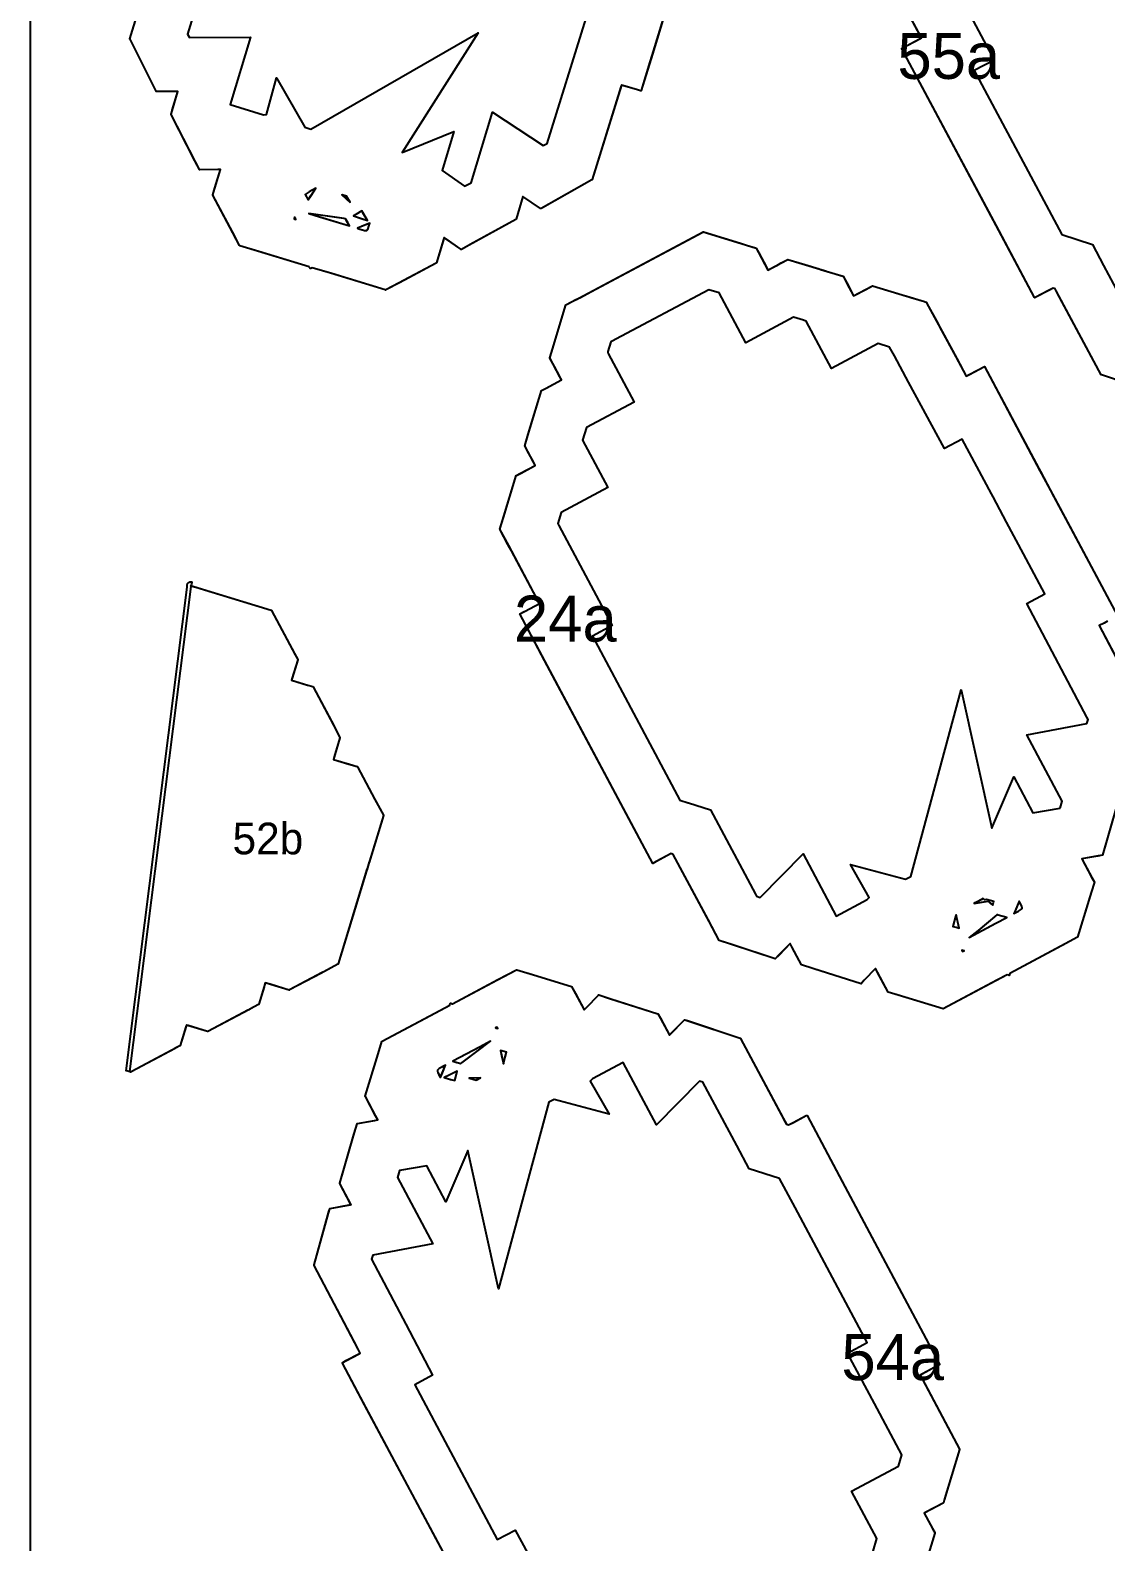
# Model space of a CAD drawing. Header units: millimetres. Extents: x 0 to 500, y 0 to 700.
# Drawn here: x 0 to 140.2, y 117.7 to 314.9 of the extents above; entities that cross this region are included whole.
import ezdxf
from ezdxf.enums import TextEntityAlignment as Align

# ---------------------------------------------------------------- set-up
doc = ezdxf.new("R2010")
doc.units = ezdxf.units.MM
for name, color, linetype in [('CORTE', 1, 'Continuous'), ('GRABADO', 5, 'Continuous'), ('HOJA', 8, 'Continuous')]:
    doc.layers.add(name, color=color, linetype=linetype)

msp = doc.modelspace()

# ---------------------------------------------------------------- linework, layer by layer
at = {"layer": 'CORTE'}
for points in [[(88.98, 337.64), (81.21, 312.16), (80.79, 310.78), (79.65, 307.03), (79.65, 307.02), (79.65, 307.02), (79.64, 307.01), (79.64, 307), (79.63, 307), (79.63, 307), (79.62, 306.99), (79.62, 306.99), (79.61, 306.98), (79.6, 306.98), (79.59, 306.98), (79.59, 306.98), (79.58, 306.98), (79.57, 306.98), (79.56, 306.98), (79.56, 306.98), (79.15, 307.11), (79.15, 307.11), (77.23, 307.69), (77.07, 307.74), (77, 307.5), (73.24, 295.41), (73.24, 295.4), (73.24, 295.4), (73.24, 295.39), (73.23, 295.39), (73.23, 295.38), (73.22, 295.37), (73.22, 295.37), (73.21, 295.37), (66.77, 291.73), (66.6, 291.63), (66.59, 291.63), (66.59, 291.63), (66.58, 291.63), (66.57, 291.62), (66.56, 291.62), (66.55, 291.62), (66.55, 291.63), (66.54, 291.63), (66.53, 291.63), (66.53, 291.63), (66.52, 291.64), (64.23, 293.2), (63.33, 290.24), (63.33, 290.23), (63.32, 290.22), (63.32, 290.22), (63.32, 290.21), (63.31, 290.21), (63.31, 290.2), (63.3, 290.2), (63.29, 290.19), (57.36, 286.93), (56.22, 286.3), (56.22, 286.3), (56.21, 286.3), (56.2, 286.29), (56.19, 286.29), (56.19, 286.29), (56.18, 286.29), (56.17, 286.29), (56.16, 286.3), (56.16, 286.3), (56.15, 286.3), (56.14, 286.31), (54.23, 287.66), (53.95, 287.85), (53.81, 287.41), (52.94, 284.55), (52.94, 284.55), (52.94, 284.55), (52.94, 284.54), (52.93, 284.53), (52.93, 284.53), (52.93, 284.52), (52.92, 284.51), (52.91, 284.51), (52.91, 284.51), (48.12, 281.96), (46.35, 281.01), (46.34, 281.01), (46.34, 281.01), (46.33, 281), (46.32, 281), (46.32, 281), (46.31, 281), (46.3, 281), (46.29, 281.01), (39.31, 283.14), (36.75, 283.91), (36.67, 283.87), (36.57, 283.81), (36.57, 283.81), (36.56, 283.81), (36.55, 283.8), (36.55, 283.8), (36.54, 283.8), (36.53, 283.8), (36.52, 283.8), (36.52, 283.81), (36.51, 283.81), (36.5, 283.81), (36.5, 283.81), (36.49, 283.82), (36.49, 283.82), (36.48, 283.83), (36.48, 283.84), (36.47, 283.84), (36.38, 284), (36.36, 284.03), (29.79, 286.04), (27.34, 286.78), (27.33, 286.78), (27.33, 286.79), (27.32, 286.79), (27.31, 286.8), (27.31, 286.8), (27.3, 286.81), (27.3, 286.81), (27.3, 286.82), (26.35, 288.59), (23.8, 293.38), (23.8, 293.38), (23.8, 293.39), (23.79, 293.39), (23.79, 293.4), (23.79, 293.42), (23.79, 293.43), (23.8, 293.43), (24.08, 294.35), (24.8, 296.74), (24.46, 296.73), (22.12, 296.67), (22.11, 296.67), (22.11, 296.68), (22.1, 296.68), (22.09, 296.68), (22.08, 296.68), (22.08, 296.69), (22.07, 296.69), (22.07, 296.7), (22.06, 296.7), (22.05, 296.71), (21.46, 297.87), (18.35, 303.89), (18.35, 303.9), (18.35, 303.91), (18.34, 303.92), (18.34, 303.93), (18.35, 303.94), (18.5, 304.44), (19.25, 306.91), (16.48, 306.89), (16.47, 306.89), (16.47, 306.89), (16.46, 306.89), (16.45, 306.89), (16.44, 306.9), (16.44, 306.9), (16.43, 306.91), (16.43, 306.91), (16.42, 306.91), (16.42, 306.92), (16.41, 306.93), (16.33, 307.1), (13.01, 313.72), (13, 313.73), (13, 313.74), (13, 313.75), (13, 313.76), (13, 313.77), (16.62, 325.64)], [(24.22, 326.59), (20.52, 314.38), (20.75, 313.92), (28.73, 313.99), (26.05, 305.2), (30.4, 303.87), (30.81, 303.88), (32.09, 308.66), (35.79, 302.23), (36.58, 301.99), (58.41, 314.56), (48.48, 298.96), (55.24, 301.68), (53.69, 296.61), (56.63, 294.53), (56.63, 294.53), (57.46, 294.99), (60.26, 304.19), (66.87, 299.84), (67.38, 300.13), (72.45, 316.47)], [(146.48, 267.65), (139.63, 269.92), (139.61, 269.93), (139.6, 269.94), (139.59, 269.94), (139.59, 269.95), (139.59, 269.96), (133.89, 280.65), (133.61, 281.17), (133.34, 281.26), (132.74, 280.93), (131, 280.01), (131, 280.01), (130.99, 280.01), (130.99, 280.01), (130.98, 280), (130.97, 280), (130.96, 280), (130.96, 280.01), (130.95, 280.01), (130.94, 280.01), (130.93, 280.02), (130.92, 280.02), (130.92, 280.03), (130.91, 280.04), (126.29, 288.71), (113.64, 312.45), (113.63, 312.46), (113.63, 312.47), (113.63, 312.47), (113.63, 312.48), (113.63, 312.49), (113.63, 312.5), (113.63, 312.5), (113.63, 312.51), (113.63, 312.52), (113.64, 312.52), (113.64, 312.53), (113.64, 312.53), (113.65, 312.54), (113.65, 312.54), (113.66, 312.55), (113.67, 312.55), (115.91, 313.75), (116.12, 313.86), (116.18, 313.89), (115.96, 314.3), (111.03, 323.54)], [(122.28, 317.31), (125.64, 311), (123.07, 309.63), (132.77, 291.43), (134.5, 288.24), (138.46, 286.96), (139.92, 284.21), (144.48, 275.69)], [(141.61, 213.64), (139.77, 207.28), (139.21, 207.19), (137.08, 206.82), (138.39, 204.36), (138.72, 203.75), (138.36, 202.57), (136.53, 196.58), (135.08, 195.8), (127.7, 191.87), (127.63, 191.6), (127.63, 191.6), (127.52, 191.63), (127.34, 191.68), (126.02, 190.98), (118.99, 187.23), (113.01, 189.06), (111.83, 189.42), (110.41, 192.08), (110.19, 192.49), (108.69, 190.93), (108.3, 190.52), (102, 192.53), (100.54, 193), (99.3, 195.32), (99.07, 195.76), (97.56, 194.23), (97.09, 193.75), (91.4, 195.64), (89.82, 196.16), (89.8, 196.18), (88.5, 198.62), (83.82, 207.4), (83.66, 207.45), (83.59, 207.48), (83.55, 207.49), (81.61, 206.46), (81.15, 206.21), (66.73, 233.29), (63.81, 238.75), (64.39, 239.06), (64.44, 239.08), (66.39, 240.12), (62.37, 247.67), (61.23, 249.8), (61.7, 251.33), (63.36, 256.79), (63.93, 257.1), (65.84, 258.11), (65.62, 258.54), (64.47, 260.69), (64.88, 262.05), (66.66, 267.88), (67.18, 268.16), (69.27, 269.27), (69.06, 269.68), (67.74, 272.15), (68.08, 273.29), (69.84, 279.05), (71.22, 279.79), (71.23, 279.79), (71.44, 279.9), (71.45, 279.91), (72.75, 280.6), (87.73, 288.58), (92.67, 287.08), (93.49, 286.83), (94.63, 286.48), (94.93, 285.91), (96.16, 283.6), (97.36, 284.24), (97.95, 284.55), (98.78, 285), (102.94, 283.73), (103.03, 283.7), (103.89, 283.44), (105.97, 282.8), (106.44, 281.92), (107.34, 280.23), (108.95, 281.09), (109.82, 281.55), (114.25, 280.2), (114.29, 280.19), (116.56, 279.49), (116.81, 279.42), (117.12, 278.84), (118.16, 276.92), (118.87, 275.61), (120.78, 272.07), (122.03, 269.77), (122.41, 269.97), (124.39, 271.03), (131.63, 257.43), (131.85, 257.02), (133.26, 254.38), (135.52, 250.14), (141.73, 238.49)], [(140.4, 237.78), (140.01, 237.57), (139.36, 237.23), (144.07, 228.29)], [(55.42, 113.41), (43.59, 135.61), (42.81, 137.07), (40.7, 141.04), (40.7, 141.04), (40.7, 141.05), (40.69, 141.05), (40.69, 141.07), (40.69, 141.07), (40.69, 141.08), (40.69, 141.09), (40.69, 141.09), (40.7, 141.1), (40.7, 141.11), (40.7, 141.11), (40.71, 141.12), (40.71, 141.12), (40.72, 141.13), (40.72, 141.13), (40.73, 141.14), (41.16, 141.37), (41.16, 141.37), (42.85, 142.27), (43.03, 142.36), (42.62, 143.13), (37.01, 153.78), (37.01, 153.79), (37.01, 153.8), (37.01, 153.8), (37, 153.81), (37, 153.82), (37, 153.83), (37.01, 153.83), (37.01, 153.84), (38.89, 160.62), (39.04, 161.16), (39.04, 161.16), (39.05, 161.17), (39.05, 161.17), (39.06, 161.18), (39.06, 161.19), (39.07, 161.19), (39.07, 161.2), (39.08, 161.2), (39.08, 161.2), (39.09, 161.2), (39.1, 161.21), (41.72, 161.7), (41.82, 161.72), (41.76, 161.83), (40.37, 164.45), (40.36, 164.46), (40.36, 164.47), (40.36, 164.47), (40.36, 164.48), (40.36, 164.49), (40.36, 164.5), (40.36, 164.5), (40.36, 164.51), (42.16, 170.7), (42.61, 172.26), (42.61, 172.27), (42.61, 172.28), (42.62, 172.28), (42.62, 172.29), (42.63, 172.29), (42.63, 172.3), (42.64, 172.3), (42.65, 172.31), (42.65, 172.31), (42.66, 172.31), (42.67, 172.31), (44.86, 172.69), (45.31, 172.77), (45.02, 173.31), (43.69, 175.82), (43.69, 175.82), (43.69, 175.82), (43.68, 175.83), (43.68, 175.84), (43.68, 175.84), (43.68, 175.85), (43.68, 175.86), (43.68, 175.87), (43.68, 175.87), (45.19, 180.81), (45.85, 182.98), (45.85, 182.99), (45.85, 183), (45.86, 183), (45.86, 183.01), (45.87, 183.01), (45.87, 183.02), (45.88, 183.02), (45.88, 183.03), (52.02, 186.29), (54.69, 187.72), (54.71, 187.8), (54.74, 187.92), (54.74, 187.92), (54.75, 187.93), (54.75, 187.94), (54.76, 187.94), (54.76, 187.95), (54.77, 187.95), (54.77, 187.96), (54.78, 187.96), (54.78, 187.96), (54.79, 187.97), (54.8, 187.97), (54.8, 187.97), (54.81, 187.97), (54.82, 187.97), (54.83, 187.97), (54.83, 187.97), (55, 187.92), (55.05, 187.91), (60.82, 190.98), (63.37, 192.34), (63.38, 192.35), (63.39, 192.35), (63.39, 192.35), (63.4, 192.35), (63.41, 192.35), (63.41, 192.35), (63.42, 192.35), (63.43, 192.35), (65.6, 191.69), (70.54, 190.18), (70.54, 190.18), (70.55, 190.18), (70.55, 190.18), (70.56, 190.17), (70.57, 190.16), (70.58, 190.15), (70.58, 190.15), (71.09, 189.19), (72.2, 187.1), (72.52, 187.43), (74.06, 189.04), (74.06, 189.05), (74.07, 189.05), (74.07, 189.05), (74.08, 189.06), (74.09, 189.06), (74.1, 189.06), (74.1, 189.06), (74.11, 189.06), (74.12, 189.06), (74.13, 189.06), (75.68, 188.56), (81.83, 186.6), (81.83, 186.6), (81.84, 186.59), (81.85, 186.59), (81.85, 186.58), (81.86, 186.57), (82.17, 186), (83.32, 183.83), (83.4, 183.91), (85.27, 185.81), (85.27, 185.81), (85.28, 185.82), (85.29, 185.82), (85.29, 185.82), (85.3, 185.83), (85.31, 185.83), (85.32, 185.83), (85.32, 185.83), (85.33, 185.83), (85.34, 185.83), (85.34, 185.83), (85.87, 185.65), (92.55, 183.43), (92.56, 183.43), (92.58, 183.42), (92.58, 183.41), (92.59, 183.4), (92.59, 183.4), (98.15, 172.98), (98.57, 172.19), (98.84, 172.1), (99.48, 172.44), (101.17, 173.34), (101.18, 173.35), (101.18, 173.35), (101.19, 173.35), (101.2, 173.35), (101.21, 173.35), (101.21, 173.35), (101.22, 173.35), (101.23, 173.35), (101.24, 173.35), (101.25, 173.34), (101.26, 173.33), (101.26, 173.33), (101.27, 173.32), (106.2, 164.06), (118.54, 140.9), (118.54, 140.9), (118.55, 140.89), (118.55, 140.88), (118.55, 140.88), (118.55, 140.87), (118.55, 140.86), (118.55, 140.85), (118.55, 140.85), (118.54, 140.84), (118.54, 140.83), (118.54, 140.83), (118.53, 140.82), (118.53, 140.82), (118.52, 140.81), (118.51, 140.81), (118.51, 140.8), (116.32, 139.64), (116.12, 139.53), (116, 139.47), (116.34, 138.83), (121.14, 129.81), (121.15, 129.81), (121.15, 129.8), (121.15, 129.8), (121.15, 129.79), (121.15, 129.78), (121.15, 129.77), (121.15, 129.76), (119.19, 123.33), (119.04, 122.82), (119.03, 122.82), (119.03, 122.81), (119.02, 122.8), (119.02, 122.79), (119.01, 122.79), (119.01, 122.78), (119, 122.78), (116.67, 121.54), (116.55, 121.48), (117.63, 119.46), (117.91, 118.93), (117.91, 118.92), (117.91, 118.91), (117.91, 118.91), (117.92, 118.89), (117.92, 118.88), (117.91, 118.88), (117.91, 118.87), (116.18, 113.18)], [(109.87, 116.52), (110.37, 118.18), (107.08, 124.36), (113.17, 127.61), (113.61, 129.07), (110.04, 135.77), (106.53, 142.35), (109.11, 143.72), (99.72, 161.33), (97.67, 165.12), (93.72, 166.4), (92.11, 169.41), (87.7, 177.67), (87.23, 177.82), (81.63, 172.13), (77.31, 180.24), (73.29, 178.1), (73.01, 177.8), (75.48, 173.51), (68.31, 175.44), (67.59, 175.06), (61.04, 150.73), (57.03, 168.78), (54.18, 162.09), (51.68, 166.76), (48.13, 166.15), (48.13, 166.15), (47.87, 165.25), (52.48, 156.6), (44.64, 155.12), (44.5, 154.6), (48.96, 146.12), (52.46, 139.46), (50.13, 138.22), (60.89, 118.03), (63.21, 119.27), (70.37, 106.03)]]:
    msp.add_lwpolyline(points, dxfattribs=at)
for points in [[(36.62, 293.35), (37.21, 294.27), (36.38, 293.8), (35.84, 293.48), (36.25, 292.77), (36.62, 293.35)], [(41.7, 292.43), (41.69, 292.45), (41.22, 293.26), (40.64, 293.43), (41.7, 292.43)], [(34.61, 290.26), (34.47, 290.5), (34.41, 290.27), (34.52, 290.24), (34.64, 290.2), (34.61, 290.26)], [(40.84, 290.34), (36.31, 290.99), (37.71, 290.57), (41.62, 289.37), (41.36, 289.82), (41.09, 290.3), (40.84, 290.34)], [(43.49, 290.86), (43.23, 291.31), (42.46, 290.87), (42.14, 290.68), (43.29, 290.28), (43.95, 290.06), (43.49, 290.86)], [(43.71, 289.49), (42.65, 289.06), (42.86, 289), (43.59, 288.77), (43.68, 288.77), (43.85, 288.77), (43.87, 288.78), (43.93, 288.81), (43.97, 288.88), (44.06, 289.03), (44.15, 289.32), (44.27, 289.71), (43.71, 289.49)], [(134.27, 213.44), (134.52, 214.33), (129.91, 222.99), (137.76, 224.47), (137.9, 224.98), (137.73, 225.3), (129.93, 240.13), (132.26, 241.37), (129.48, 246.59), (127.27, 250.74), (125.51, 254.03), (125.3, 254.44), (121.5, 261.56), (119.18, 260.32), (114.5, 268.97), (112.65, 272.4), (112.02, 273.56), (110.55, 274.01), (104.45, 270.76), (101.15, 276.95), (100.89, 277.03), (100.8, 277.06), (99.51, 277.45), (93.28, 274.13), (89.82, 280.63), (88.45, 281.04), (76.36, 274.6), (75.96, 274.38), (75.69, 274.24), (75.31, 272.97), (75.28, 272.89), (75.36, 272.73), (78.74, 266.39), (72.51, 263.07), (72.01, 261.42), (75.31, 255.23), (69.21, 251.98), (68.77, 250.54), (68.91, 250.28), (75.86, 237.24), (73.28, 235.87), (84.68, 214.48), (85.76, 214.13), (85.83, 214.11), (88.67, 213.19), (94.54, 202.19), (94.68, 201.93), (95.16, 201.77), (100.76, 207.46), (105.08, 199.35), (109.1, 201.49), (109.38, 201.79), (106.91, 206.08), (114.08, 204.15), (114.8, 204.53), (121.35, 228.86), (125.36, 210.81), (128.21, 217.51), (130.71, 212.83), (134.27, 213.44)], [(20.99, 242.35), (20.94, 242.45), (22.15, 242.08), (31.42, 239.26), (31.42, 239.25), (31.43, 239.25), (31.43, 239.25), (31.44, 239.24), (31.45, 239.24), (31.46, 239.23), (31.46, 239.22), (34.46, 233.59), (34.87, 232.82), (34.87, 232.82), (34.87, 232.81), (34.88, 232.8), (34.88, 232.79), (34.88, 232.78), (34.87, 232.77), (34.87, 232.77), (34.14, 230.37), (34.06, 230.11), (36.14, 229.48), (36.82, 229.27), (36.83, 229.27), (36.84, 229.26), (36.85, 229.26), (36.86, 229.25), (36.86, 229.24), (36.87, 229.24), (36.87, 229.23), (39.53, 224.25), (40.38, 222.65), (40.38, 222.65), (40.38, 222.64), (40.38, 222.63), (40.38, 222.62), (40.38, 222.62), (40.38, 222.61), (40.38, 222.6), (39.72, 220.42), (39.53, 219.79), (41.54, 219.18), (42.62, 218.85), (42.62, 218.85), (42.63, 218.84), (42.64, 218.84), (42.65, 218.83), (42.66, 218.82), (42.66, 218.82), (42.66, 218.82), (44.88, 214.66), (46.03, 212.5), (46.03, 212.5), (46.03, 212.49), (46.03, 212.48), (46.03, 212.46), (46.03, 212.45), (46.03, 212.45), (44.22, 206.49), (44.2, 206.43), (43.92, 205.53), (43.9, 205.46), (42.15, 199.71), (40.14, 193.12), (40.14, 193.11), (40.13, 193.1), (40.13, 193.1), (40.13, 193.09), (40.12, 193.08), (40.11, 193.08), (40.11, 193.07), (38.26, 192.09), (37.95, 191.92), (33.79, 189.71), (33.79, 189.71), (33.78, 189.7), (33.77, 189.7), (33.76, 189.7), (33.75, 189.7), (33.74, 189.7), (33.74, 189.7), (31.34, 190.43), (30.64, 190.65), (30.54, 190.31), (30.48, 190.12), (29.79, 187.84), (29.79, 187.84), (29.78, 187.83), (29.78, 187.82), (29.78, 187.82), (29.77, 187.81), (29.76, 187.8), (29.76, 187.8), (29.76, 187.8), (28.62, 187.19), (28.59, 187.18), (28.36, 187.06), (23.17, 184.29), (23.17, 184.29), (23.16, 184.29), (23.15, 184.29), (23.15, 184.28), (23.14, 184.28), (23.13, 184.28), (23.13, 184.29), (23.12, 184.29), (20.58, 185.06), (20.36, 185.13), (20.29, 184.92), (19.55, 182.47), (19.54, 182.47), (19.54, 182.46), (19.54, 182.45), (19.53, 182.45), (19.53, 182.44), (19.52, 182.44), (19.51, 182.43), (19.51, 182.43), (18.89, 182.1), (18.88, 182.09), (13.14, 179.04), (13.11, 179.02), (13.11, 179.02), (13.1, 179.01), (13.09, 179.01), (13.09, 179.01), (13.08, 179.01), (13.07, 179.01), (13.06, 179.01), (13.05, 179.02), (13.04, 179.02), (13.03, 179.03), (13.03, 179.03), (13.02, 179.03), (13.02, 179.04), (13.02, 179.04), (13.01, 179.05), (13.01, 179.06), (13.01, 179.07), (13, 179.08), (13, 179.08), (13, 179.09), (13, 179.09), (20.99, 242.35), (20.99, 242.35)], [(125.58, 201.16), (125.61, 201.27), (124.64, 201.53), (124.44, 201.46), (124.24, 201.63), (124.03, 201.52), (123.34, 201.15), (123.05, 201), (124.87, 201.28), (125.22, 200.98), (125.47, 200.76), (125.58, 201.16)], [(128.38, 200.02), (128.24, 199.68), (128.82, 200), (129.1, 200.15), (129.25, 200.28), (129.29, 200.32), (129.31, 200.39), (129.32, 200.4), (129.27, 200.59), (129.26, 200.66), (128.96, 201.22), (128.92, 201.29), (128.38, 200.02)], [(120.7, 199.52), (120.64, 199.3), (120.29, 197.99), (120.69, 197.89), (121.09, 197.78), (120.7, 199.52)], [(126.18, 199.48), (126.1, 199.5), (126, 199.52), (123.48, 197.39), (122.38, 196.56), (125.86, 198.42), (127.29, 199.18), (126.18, 199.48)], [(121.45, 194.91), (121.44, 194.91), (121.52, 194.76), (121.55, 194.71), (121.76, 194.83), (121.45, 194.91)], [(60.71, 184.74), (60.95, 184.68), (60.95, 184.68), (60.84, 184.88), (60.73, 184.82), (60.63, 184.76), (60.71, 184.74)], [(56.5, 180.4), (60.01, 183.03), (58.58, 182.26), (55.1, 180.41), (55.65, 180.27), (56.14, 180.13), (56.5, 180.4)], [(61.43, 181.23), (61.69, 180.07), (61.93, 180.94), (62.1, 181.6), (61.3, 181.81), (61.43, 181.23)], [(53.73, 178.9), (54.15, 179.91), (53.94, 179.79), (53.29, 179.45), (53.22, 179.38), (53.1, 179.27), (53.09, 179.24), (53.07, 179.19), (53.09, 179.1), (53.13, 178.93), (53.29, 178.64), (53.47, 178.3), (53.73, 178.9)], [(54.8, 178.05), (55.33, 177.91), (55.56, 178.73), (55.66, 179.12), (54.61, 178.61), (53.94, 178.28), (54.8, 178.05)], [(57.19, 178.21), (57.27, 178.19), (58.13, 177.95), (58.67, 178.24), (58.71, 178.26), (57.19, 178.21)]]:
    msp.add_lwpolyline(points, close=True, dxfattribs=at)
at = {"layer": 'GRABADO'}
for points in [[(89.08, 337.97), (81.1, 311.78), (80.71, 310.51), (79.65, 307.03), (79.65, 307.02), (79.65, 307.02), (79.64, 307.01), (79.64, 307), (79.63, 307), (79.63, 307), (79.62, 306.99), (79.62, 306.99), (79.61, 306.98), (79.6, 306.98), (79.59, 306.98), (79.59, 306.98), (79.58, 306.98), (79.57, 306.98), (79.56, 306.98), (79.56, 306.98), (79.18, 307.1), (79.18, 307.1), (77.21, 307.7), (77.07, 307.74), (73.24, 295.41), (73.24, 295.4), (73.24, 295.4), (73.24, 295.39), (73.23, 295.39), (73.23, 295.38), (73.22, 295.37), (73.22, 295.37), (73.21, 295.37), (66.61, 291.64), (66.6, 291.63), (66.59, 291.63), (66.59, 291.63), (66.58, 291.63), (66.57, 291.62), (66.56, 291.62), (66.55, 291.62), (66.55, 291.63), (66.54, 291.63), (66.53, 291.63), (66.53, 291.63), (66.52, 291.64), (64.23, 293.2), (63.33, 290.24), (63.33, 290.23), (63.32, 290.22), (63.32, 290.22), (63.32, 290.21), (63.31, 290.21), (63.31, 290.2), (63.3, 290.2), (63.29, 290.19), (57.21, 286.85), (56.22, 286.3), (56.22, 286.3), (56.21, 286.3), (56.2, 286.29), (56.19, 286.29), (56.19, 286.29), (56.18, 286.29), (56.17, 286.29), (56.16, 286.3), (56.16, 286.3), (56.15, 286.3), (56.14, 286.31), (54.19, 287.69), (53.95, 287.85), (53.84, 287.48), (52.94, 284.55), (52.94, 284.55), (52.94, 284.54), (52.93, 284.53), (52.93, 284.53), (52.93, 284.52), (52.92, 284.51), (52.91, 284.51), (52.91, 284.51), (48.01, 281.89), (46.35, 281.01), (46.34, 281.01), (46.34, 281.01), (46.33, 281), (46.32, 281), (46.32, 281), (46.31, 281), (46.3, 281), (46.29, 281.01), (39.14, 283.19), (36.75, 283.91), (36.67, 283.87), (36.57, 283.81), (36.57, 283.81), (36.56, 283.81), (36.55, 283.8), (36.55, 283.8), (36.54, 283.8), (36.53, 283.8), (36.52, 283.8), (36.52, 283.81), (36.51, 283.81), (36.5, 283.81), (36.5, 283.81), (36.49, 283.82), (36.49, 283.82), (36.48, 283.83), (36.48, 283.84), (36.47, 283.84), (36.38, 284), (36.36, 284.03), (29.63, 286.09), (27.34, 286.78), (27.33, 286.78), (27.33, 286.79), (27.32, 286.79), (27.31, 286.8), (27.31, 286.8), (27.3, 286.81), (27.3, 286.81), (27.3, 286.82), (26.41, 288.47), (23.8, 293.38), (23.8, 293.38), (23.8, 293.39), (23.79, 293.39), (23.79, 293.4), (23.79, 293.42), (23.79, 293.43), (23.8, 293.43), (24.06, 294.29), (24.8, 296.74), (24.52, 296.73), (22.12, 296.67), (22.11, 296.67), (22.11, 296.68), (22.1, 296.68), (22.09, 296.68), (22.08, 296.68), (22.08, 296.69), (22.07, 296.69), (22.07, 296.7), (22.06, 296.7), (22.05, 296.71), (21.53, 297.72), (18.35, 303.89), (18.35, 303.9), (18.35, 303.91), (18.34, 303.92), (18.34, 303.93), (18.35, 303.94), (18.48, 304.37), (19.25, 306.91), (16.48, 306.89), (16.47, 306.89), (16.47, 306.89), (16.46, 306.89), (16.45, 306.89), (16.44, 306.9), (16.44, 306.9), (16.43, 306.91), (16.43, 306.91), (16.42, 306.91), (16.42, 306.92), (16.41, 306.93), (16.41, 306.94), (13.01, 313.72), (13, 313.73), (13, 313.74), (13, 313.75), (13, 313.76), (13, 313.77), (16.71, 325.92)], [(146.65, 267.59), (139.63, 269.92), (139.61, 269.93), (139.6, 269.94), (139.59, 269.94), (139.59, 269.95), (139.59, 269.96), (133.75, 280.91), (133.61, 281.17), (133.34, 281.26), (132.78, 280.96), (131, 280.01), (131, 280.01), (130.99, 280.01), (130.99, 280.01), (130.98, 280), (130.97, 280), (130.96, 280), (130.96, 280.01), (130.95, 280.01), (130.94, 280.01), (130.93, 280.02), (130.92, 280.02), (130.92, 280.03), (130.91, 280.04), (126.6, 288.11), (113.64, 312.45), (113.63, 312.46), (113.63, 312.47), (113.63, 312.47), (113.63, 312.48), (113.63, 312.49), (113.63, 312.5), (113.63, 312.5), (113.63, 312.51), (113.63, 312.52), (113.64, 312.52), (113.64, 312.53), (113.64, 312.53), (113.65, 312.54), (113.65, 312.54), (113.66, 312.55), (113.67, 312.55), (115.97, 313.78), (116.18, 313.89), (116.16, 313.91), (116.11, 314.02), (116.11, 314.02), (116.1, 314.03), (116.08, 314.07), (111.03, 323.54)], [(141.57, 213.48), (139.77, 207.28), (139.16, 207.18), (137.08, 206.82), (138.36, 204.42), (138.72, 203.75), (138.32, 202.44), (136.53, 196.58), (134.92, 195.72), (127.7, 191.87), (127.63, 191.6), (127.51, 191.64), (127.34, 191.68), (125.87, 190.9), (118.99, 187.23), (113.13, 189.02), (111.83, 189.42), (110.44, 192.02), (110.19, 192.49), (108.73, 190.97), (108.3, 190.52), (102.16, 192.48), (100.54, 193), (99.33, 195.27), (99.07, 195.76), (97.61, 194.27), (97.09, 193.75), (91.57, 195.58), (89.82, 196.16), (89.8, 196.18), (88.36, 198.89), (83.82, 207.4), (83.67, 207.45), (83.6, 207.47), (83.55, 207.49), (81.66, 206.48), (81.15, 206.21), (67.04, 232.7), (63.81, 238.75), (64.45, 239.09), (64.5, 239.12), (66.39, 240.12), (62.73, 246.99), (62.49, 247.44), (62.28, 247.83), (62.28, 247.83), (61.23, 249.8), (61.75, 251.5), (63.36, 256.79), (63.39, 256.81), (63.39, 256.81), (63.99, 257.13), (64.78, 257.55), (65.84, 258.11), (65.59, 258.59), (65, 259.69), (64.48, 260.66), (64.48, 260.67), (64.48, 260.67), (64.47, 260.69), (64.93, 262.19), (66.66, 267.88), (67.24, 268.19), (69.27, 269.27), (69.19, 269.44), (69.03, 269.73), (68.34, 271.03), (67.75, 272.13), (67.75, 272.13), (67.75, 272.13), (67.74, 272.15), (67.78, 272.3), (68.12, 273.41), (68.61, 275.01), (69.84, 279.05), (70.91, 279.62), (71.37, 279.86), (71.38, 279.87), (71.48, 279.92), (71.61, 279.99), (71.63, 280), (72.67, 280.56), (73.07, 280.77), (87.7, 288.57), (87.71, 288.57), (87.71, 288.57), (87.73, 288.58), (87.76, 288.58), (87.76, 288.58), (92.57, 287.11), (93.37, 286.87), (94.53, 286.51), (94.63, 286.48), (94.64, 286.46), (94.64, 286.46), (94.97, 285.85), (95.97, 283.97), (96.16, 283.6), (97.04, 284.07), (97.33, 284.22), (97.9, 284.53), (98.75, 284.98), (98.75, 284.98), (98.76, 284.98), (98.78, 285), (100.97, 284.33), (102.84, 283.76), (102.93, 283.73), (103.71, 283.49), (103.76, 283.48), (104.06, 283.39), (105.94, 282.81), (105.94, 282.81), (105.97, 282.8), (106.47, 281.87), (107.34, 280.23), (108.9, 281.06), (109.82, 281.55), (114.12, 280.24), (114.16, 280.23), (114.78, 280.04), (116.57, 279.49), (116.67, 279.46), (116.81, 279.42), (116.82, 279.4), (116.82, 279.4), (116.83, 279.39), (117.11, 278.86), (118.12, 276.99), (118.81, 275.73), (120.66, 272.3), (122.03, 269.77), (122.45, 270), (124.39, 271.03), (131.47, 257.73), (131.69, 257.32), (133.44, 254.03), (135.65, 249.88), (141.73, 238.49)], [(140.43, 237.8), (139.99, 237.56), (139.36, 237.23), (143.93, 228.56)], [(55.59, 113.1), (43.4, 135.96), (42.68, 137.32), (40.7, 141.04), (40.7, 141.04), (40.7, 141.05), (40.69, 141.05), (40.69, 141.07), (40.69, 141.07), (40.69, 141.08), (40.69, 141.09), (40.69, 141.09), (40.7, 141.1), (40.7, 141.11), (40.7, 141.11), (40.71, 141.12), (40.71, 141.12), (40.72, 141.13), (40.72, 141.13), (40.73, 141.14), (41.13, 141.35), (41.13, 141.35), (42.86, 142.27), (43.03, 142.36), (42.77, 142.86), (37.01, 153.78), (37.01, 153.79), (37.01, 153.8), (37.01, 153.8), (37, 153.81), (37, 153.82), (37, 153.83), (37.01, 153.83), (37.01, 153.84), (38.94, 160.8), (39.04, 161.16), (39.04, 161.16), (39.05, 161.17), (39.05, 161.17), (39.06, 161.18), (39.06, 161.19), (39.07, 161.19), (39.07, 161.2), (39.08, 161.2), (39.08, 161.2), (39.09, 161.2), (39.1, 161.21), (41.79, 161.71), (41.82, 161.72), (41.8, 161.77), (40.37, 164.45), (40.36, 164.46), (40.36, 164.47), (40.36, 164.47), (40.36, 164.48), (40.36, 164.49), (40.36, 164.5), (40.36, 164.5), (40.36, 164.51), (42.2, 170.86), (42.61, 172.26), (42.61, 172.27), (42.61, 172.28), (42.62, 172.28), (42.62, 172.29), (42.63, 172.29), (42.63, 172.3), (42.64, 172.3), (42.65, 172.31), (42.65, 172.31), (42.66, 172.31), (42.67, 172.31), (44.92, 172.7), (45.31, 172.77), (45.06, 173.25), (43.69, 175.82), (43.69, 175.82), (43.68, 175.83), (43.68, 175.84), (43.68, 175.84), (43.68, 175.85), (43.68, 175.86), (43.68, 175.87), (43.68, 175.87), (45.22, 180.94), (45.85, 182.98), (45.85, 182.99), (45.85, 183), (45.86, 183), (45.86, 183.01), (45.87, 183.01), (45.87, 183.02), (45.88, 183.02), (45.88, 183.03), (52.17, 186.38), (54.69, 187.72), (54.71, 187.81), (54.74, 187.92), (54.74, 187.92), (54.75, 187.93), (54.75, 187.94), (54.76, 187.94), (54.76, 187.95), (54.77, 187.95), (54.77, 187.96), (54.78, 187.96), (54.78, 187.96), (54.79, 187.97), (54.8, 187.97), (54.8, 187.97), (54.81, 187.97), (54.82, 187.97), (54.83, 187.97), (54.83, 187.97), (55.01, 187.92), (55.05, 187.91), (60.97, 191.06), (63.37, 192.34), (63.38, 192.35), (63.39, 192.35), (63.39, 192.35), (63.4, 192.35), (63.41, 192.35), (63.41, 192.35), (63.42, 192.35), (63.43, 192.35), (65.47, 191.73), (70.54, 190.18), (70.54, 190.18), (70.55, 190.18), (70.55, 190.18), (70.56, 190.17), (70.57, 190.16), (70.58, 190.15), (70.58, 190.15), (71.06, 189.24), (72.2, 187.1), (72.48, 187.39), (74.06, 189.04), (74.06, 189.05), (74.07, 189.05), (74.07, 189.05), (74.08, 189.06), (74.09, 189.06), (74.1, 189.06), (74.1, 189.06), (74.11, 189.06), (74.12, 189.06), (74.13, 189.06), (75.53, 188.61), (81.83, 186.6), (81.83, 186.6), (81.84, 186.59), (81.85, 186.59), (81.85, 186.58), (81.86, 186.57), (82.14, 186.05), (83.32, 183.83), (83.35, 183.86), (85.27, 185.81), (85.27, 185.81), (85.28, 185.82), (85.29, 185.82), (85.29, 185.82), (85.3, 185.83), (85.31, 185.83), (85.32, 185.83), (85.32, 185.83), (85.33, 185.83), (85.34, 185.83), (85.34, 185.83), (85.7, 185.71), (92.55, 183.43), (92.56, 183.43), (92.58, 183.42), (92.58, 183.41), (92.59, 183.4), (92.59, 183.4), (98.29, 172.71), (98.57, 172.19), (98.84, 172.1), (99.44, 172.42), (101.17, 173.34), (101.18, 173.35), (101.18, 173.35), (101.19, 173.35), (101.2, 173.35), (101.21, 173.35), (101.21, 173.35), (101.22, 173.35), (101.23, 173.35), (101.24, 173.35), (101.25, 173.34), (101.26, 173.33), (101.26, 173.33), (101.27, 173.32), (105.89, 164.65), (118.54, 140.9), (118.54, 140.9), (118.55, 140.89), (118.55, 140.88), (118.55, 140.88), (118.55, 140.87), (118.55, 140.86), (118.55, 140.85), (118.55, 140.85), (118.54, 140.84), (118.54, 140.83), (118.54, 140.83), (118.53, 140.82), (118.53, 140.82), (118.52, 140.81), (118.51, 140.81), (118.51, 140.8), (116.26, 139.61), (116.06, 139.5), (116, 139.47), (116.22, 139.06), (121.14, 129.81), (121.14, 129.81), (121.15, 129.81), (121.15, 129.8), (121.15, 129.8), (121.15, 129.79), (121.15, 129.78), (121.15, 129.77), (121.15, 129.76), (119.14, 123.16), (119.04, 122.82), (119.03, 122.82), (119.03, 122.81), (119.02, 122.8), (119.02, 122.79), (119.01, 122.79), (119.01, 122.78), (119, 122.78), (116.61, 121.51), (116.55, 121.48), (117.65, 119.4), (117.91, 118.93), (117.91, 118.92), (117.91, 118.91), (117.91, 118.91), (117.92, 118.89), (117.92, 118.88), (117.91, 118.88), (117.91, 118.87), (116.13, 113.03)]]:
    msp.add_lwpolyline(points, dxfattribs=at)
for points in [[(37.21, 294.27), (36.36, 293.79), (35.84, 293.48), (36.25, 292.77), (36.64, 293.39), (37.21, 294.27)], [(40.67, 293.42), (41.69, 292.44), (41.22, 293.26), (40.67, 293.42)], [(34.47, 290.5), (34.41, 290.27), (34.51, 290.24), (34.64, 290.2), (34.61, 290.25), (34.47, 290.5)], [(36.31, 290.99), (37.64, 290.59), (41.62, 289.37), (41.38, 289.8), (41.09, 290.3), (40.94, 290.33), (36.31, 290.99)], [(43.23, 291.31), (42.45, 290.86), (42.14, 290.68), (43.32, 290.27), (43.95, 290.06), (43.48, 290.88), (43.23, 291.31)], [(42.65, 289.06), (42.85, 289), (43.59, 288.77), (43.68, 288.77), (43.85, 288.77), (43.87, 288.78), (43.93, 288.81), (43.97, 288.87), (44.06, 289.03), (44.15, 289.31), (44.27, 289.71), (43.74, 289.5), (42.65, 289.06)], [(31.42, 239.26), (31.42, 239.25), (31.43, 239.25), (31.43, 239.25), (31.44, 239.24), (31.45, 239.24), (31.46, 239.23), (31.46, 239.22), (34.54, 233.44), (34.87, 232.82), (34.87, 232.82), (34.87, 232.81), (34.88, 232.8), (34.88, 232.79), (34.88, 232.78), (34.87, 232.77), (34.87, 232.77), (34.12, 230.3), (34.06, 230.11), (36.2, 229.46), (36.82, 229.27), (36.83, 229.27), (36.84, 229.26), (36.85, 229.26), (36.86, 229.25), (36.86, 229.24), (36.87, 229.24), (36.87, 229.23), (39.6, 224.11), (40.38, 222.65), (40.38, 222.65), (40.38, 222.64), (40.38, 222.63), (40.38, 222.62), (40.38, 222.62), (40.38, 222.61), (40.38, 222.6), (39.7, 220.36), (39.53, 219.79), (41.6, 219.16), (42.62, 218.85), (42.62, 218.85), (42.63, 218.84), (42.64, 218.84), (42.65, 218.83), (42.66, 218.82), (42.66, 218.82), (42.66, 218.82), (44.94, 214.55), (46.03, 212.5), (46.03, 212.5), (46.03, 212.49), (46.03, 212.48), (46.03, 212.46), (46.03, 212.45), (46.03, 212.45), (44.17, 206.33), (44.15, 206.27), (43.87, 205.34), (43.84, 205.27), (42.04, 199.37), (40.14, 193.12), (40.14, 193.11), (40.13, 193.1), (40.13, 193.1), (40.13, 193.09), (40.12, 193.08), (40.11, 193.08), (40.11, 193.07), (38.35, 192.14), (38.06, 191.98), (33.79, 189.71), (33.79, 189.71), (33.78, 189.7), (33.77, 189.7), (33.76, 189.7), (33.75, 189.7), (33.74, 189.7), (33.74, 189.7), (31.27, 190.45), (30.64, 190.65), (30.55, 190.35), (30.5, 190.17), (29.79, 187.84), (29.79, 187.84), (29.78, 187.83), (29.78, 187.82), (29.78, 187.82), (29.77, 187.81), (29.76, 187.8), (29.76, 187.8), (29.76, 187.8), (28.71, 187.24), (28.69, 187.23), (28.48, 187.12), (23.17, 184.29), (23.17, 184.29), (23.16, 184.29), (23.15, 184.29), (23.15, 184.28), (23.14, 184.28), (23.13, 184.28), (23.13, 184.29), (23.12, 184.29), (20.52, 185.08), (20.36, 185.13), (20.31, 184.98), (19.55, 182.47), (19.54, 182.47), (19.54, 182.46), (19.54, 182.45), (19.53, 182.45), (19.53, 182.44), (19.52, 182.44), (19.51, 182.43), (19.51, 182.43), (19.01, 182.16), (19.01, 182.16), (13.14, 179.03), (13.11, 179.02), (13.11, 179.02), (13.11, 179.02), (13.1, 179.01), (13.09, 179.01), (13.09, 179.01), (13.09, 179.01), (13.09, 179.01), (13.08, 179.01), (13.08, 179.01), (13.08, 179.01), (13.08, 179.01), (13.07, 179.01), (13.07, 179.01), (13.07, 179.01), (13.07, 179.01), (13.07, 179.01), (13.06, 179.01), (13.06, 179.02), (12.98, 179.04), (12.73, 179.11), (12.55, 179.17), (12.51, 179.18), (20.47, 242.26), (20.47, 242.27), (20.46, 242.31), (20.44, 242.36), (20.44, 242.41), (20.44, 242.46), (20.44, 242.51), (20.45, 242.55), (20.46, 242.6), (20.48, 242.65), (20.5, 242.69), (20.52, 242.73), (20.55, 242.77), (20.59, 242.81), (20.62, 242.84), (20.66, 242.87), (20.7, 242.89), (20.75, 242.91), (20.79, 242.93), (20.84, 242.94), (20.89, 242.95), (20.94, 242.95), (20.99, 242.95), (21.04, 242.94), (21.08, 242.93), (21.1, 242.92), (21.08, 242.85), (21.01, 242.64), (20.95, 242.44), (21.9, 242.16), (31.42, 239.26)], [(125.61, 201.27), (124.66, 201.53), (124.44, 201.45), (124.24, 201.63), (124.02, 201.52), (123.34, 201.15), (123.07, 201.01), (124.87, 201.28), (125.2, 200.99), (125.47, 200.76), (125.57, 201.15), (125.61, 201.27)], [(128.24, 199.68), (128.81, 199.99), (129.1, 200.15), (129.25, 200.28), (129.29, 200.32), (129.31, 200.39), (129.32, 200.4), (129.27, 200.59), (129.26, 200.66), (128.96, 201.21), (128.92, 201.29), (128.39, 200.04), (128.24, 199.68)], [(120.64, 199.28), (120.29, 197.99), (120.71, 197.88), (121.09, 197.78), (120.7, 199.52), (120.64, 199.28)], [(126.12, 199.49), (126.01, 199.52), (123.56, 197.45), (122.38, 196.56), (125.79, 198.38), (127.29, 199.18), (126.18, 199.48), (126.12, 199.49)], [(121.44, 194.91), (121.52, 194.77), (121.55, 194.71), (121.76, 194.83), (121.45, 194.91), (121.44, 194.91)], [(60.95, 184.68), (60.95, 184.68), (60.84, 184.88), (60.74, 184.82), (60.63, 184.76), (60.7, 184.74), (60.95, 184.68)], [(60.01, 183.03), (58.64, 182.3), (55.1, 180.41), (55.63, 180.27), (56.14, 180.13), (56.42, 180.34), (60.01, 183.03)], [(61.69, 180.07), (61.93, 180.97), (62.1, 181.6), (61.3, 181.81), (61.44, 181.18), (61.69, 180.07)], [(54.15, 179.91), (53.95, 179.8), (53.29, 179.45), (53.22, 179.38), (53.1, 179.27), (53.09, 179.24), (53.07, 179.19), (53.09, 179.1), (53.13, 178.93), (53.28, 178.65), (53.47, 178.3), (53.72, 178.88), (54.15, 179.91)], [(55.33, 177.91), (55.56, 178.75), (55.66, 179.12), (54.59, 178.6), (53.94, 178.28), (54.82, 178.04), (55.33, 177.91)], [(57.25, 178.19), (58.13, 177.95), (58.68, 178.24), (58.69, 178.25), (57.2, 178.2), (57.25, 178.19)]]:
    msp.add_lwpolyline(points, close=True, dxfattribs=at)
at = {"layer": 'HOJA'}
msp.add_lwpolyline([(0, 0), (500, 0), (500, 700), (0, 700)], close=True, dxfattribs=at)

# ---------------------------------------------------------------- texts
at = {"layer": 'GRABADO'}
for s, height, p in [('55a', 6, (119.74, 311.54)), ('24a', 6, (69.76, 238.14)), ('52b', 4.129, (30.98, 209.47)), ('54a', 6, (112.44, 141.82))]:
    msp.add_text(s, height=height, dxfattribs=at).set_placement(p, align=Align.MIDDLE_CENTER)

doc.saveas('drawing.dxf')
